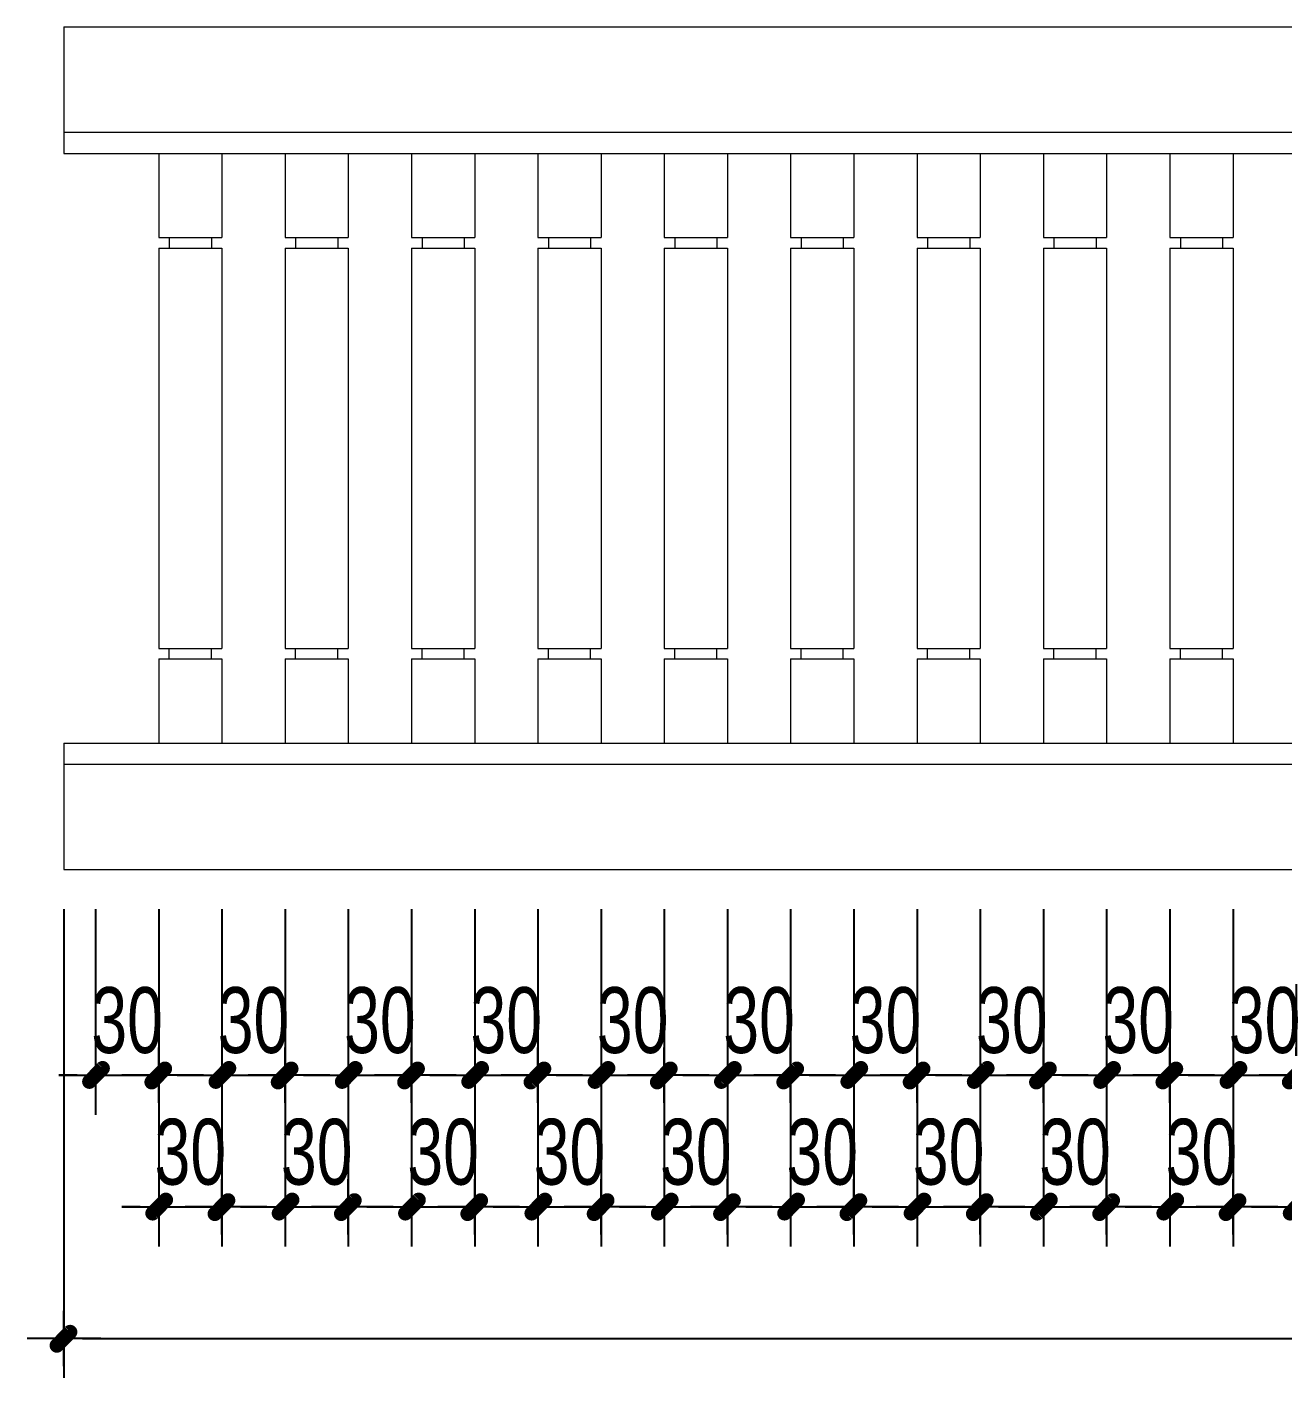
# Model space of a CAD drawing. Header units: inches. Extents: x 88947 to 296847, y 35049 to 161062.
# Drawn here: x 213327 to 214519, y 71036 to 72319 of the extents above; entities that cross this region are included whole.
import ezdxf

# ---------------------------------------------------------------- set-up
doc = ezdxf.new("R2010")
doc.units = ezdxf.units.IN
doc.header["$MEASUREMENT"] = 0
doc.header["$PDMODE"] = 1
for name, color, linetype, lineweight in [('A-Dims', 145, 'Continuous', 25), ('DIM', 7, 'Continuous', 25), ('THAY', 3, 'Continuous', 18)]:
    doc.layers.add(name, color=color, linetype=linetype, lineweight=lineweight)
doc.styles.add('VNI-HELVE-CONDENSE', font='VNARIAL.TTF', dxfattribs={"width": 0.7})
doc.dimstyles.new('TAS-25', dxfattribs={"dimscale": 25, "dimtxt": 2.5, "dimasz": 0.7, "dimexe": 1.5, "dimexo": 1.5, "dimgap": 0.8, "dimtad": 1, "dimdec": 0, "dimlfac": 0.5, "dimzin": 3, "dimdsep": 46, "dimtxsty": 'VNI-HELVE-CONDENSE', "dimblk": 'TICK', "dimcen": 2.5, "dimclrt": 71, "dimazin": 2, "dimtfac": 0.75, "dimtdec": 0, "dimtix": 1, "dimtmove": 2, "dimatfit": 2, "dimldrblk": 'TICK123', "dimfxl": 1.5, "dimtolj": 1, "dimtzin": 0, "dimarcsym": 0})

# ---------------------------------------------------------------- blocks, each defined once
blk = doc.blocks.new('TICK')
at = {"layer": 'A-Dims', "color": 1}
for p, q in [((0, 1.5), (0, -1.5)), ((-2, 0), (2, 0))]:
    blk.add_line(p, q, dxfattribs=at)
at = {"layer": 'A-Dims', "color": 1, "const_width": 0.788}
blk.add_lwpolyline([(-0.334, -0.349), (0.383, 0.378)], dxfattribs=at)
at = {"layer": 'A-Dims', "color": 1, "const_width": 0.394}
for points in [[(0.244, 0.517, -0.414214), (0.523, 0.517, -1)], [(0.523, 0.517, -0.414214), (0.523, 0.238, -1)], [(-0.473, -0.21, 0.414214), (-0.473, -0.488, 1)], [(-0.473, -0.488, 0.414214), (-0.195, -0.488, 1)]]:
    blk.add_lwpolyline(points, format="xyb", dxfattribs=at)
blk = doc.blocks.new('*D1850')
at = {"layer": 'Defpoints', "color": 0}
for p in [(213391.8, 71518.6), (213451.8, 71518.6), (213451.8, 71323.3)]:
    blk.add_point(p, dxfattribs=at)
at = {"layer": 'DIM', "color": 0, "lineweight": -2}
for p, q in [((213391.8, 71481.1), (213391.8, 71285.8)), ((213451.8, 71481.1), (213451.8, 71285.8)), ((213374.3, 71323.3), (213356.8, 71323.3)), ((213391.8, 71323.3), (213451.8, 71323.3)), ((213469.3, 71323.3), (213486.8, 71323.3))]:
    blk.add_line(p, q, dxfattribs=at)
at = {"layer": 'DIM', "color": 0, "lineweight": -2, "xscale": 17.5, "yscale": 17.5, "zscale": 17.5}
blk.add_blockref('TICK', (213391.8, 71323.3), dxfattribs=at)
at = {"layer": 'DIM', "color": 0, "lineweight": -2, "xscale": 17.5, "yscale": 17.5, "zscale": 17.5, "rotation": 180}
blk.add_blockref('TICK', (213451.8, 71323.3), dxfattribs=at)
at = {"layer": 'DIM', "color": 71, "insert": (213421.8, 71375.2), "char_height": 62.5, "attachment_point": 5, "style": 'VNI-HELVE-CONDENSE'}
blk.add_mtext('\\A1;30', dxfattribs=at)
blk = doc.blocks.new('TICK123')
at = {"layer": 'A-Dims', "color": 1}
blk.add_lwpolyline([(0.046, 0, 0, 0.84, 0), (-2.111, 0, 8.4, 8.4, 0)], format="xyseb", dxfattribs=at)
blk = doc.blocks.new('*D1851')
at = {"layer": 'Defpoints', "color": 0}
for p in [(213451.8, 71518.6), (213511.8, 71518.6), (213511.8, 71198.3)]:
    blk.add_point(p, dxfattribs=at)
at = {"layer": 'DIM', "color": 0, "lineweight": -2}
for p, q in [((213451.8, 71481.1), (213451.8, 71160.8)), ((213511.8, 71481.1), (213511.8, 71160.8)), ((213434.3, 71198.3), (213416.8, 71198.3)), ((213451.8, 71198.3), (213511.8, 71198.3)), ((213529.3, 71198.3), (213546.8, 71198.3))]:
    blk.add_line(p, q, dxfattribs=at)
at = {"layer": 'DIM', "color": 0, "lineweight": -2, "xscale": 17.5, "yscale": 17.5, "zscale": 17.5}
blk.add_blockref('TICK', (213451.8, 71198.3), dxfattribs=at)
at = {"layer": 'DIM', "color": 0, "lineweight": -2, "xscale": 17.5, "yscale": 17.5, "zscale": 17.5, "rotation": 180}
blk.add_blockref('TICK', (213511.8, 71198.3), dxfattribs=at)
at = {"layer": 'DIM', "color": 71, "insert": (213481.8, 71250.2), "char_height": 62.5, "attachment_point": 5, "style": 'VNI-HELVE-CONDENSE'}
blk.add_mtext('\\A1;30', dxfattribs=at)
blk = doc.blocks.new('*D1852')
at = {"layer": 'Defpoints', "color": 0}
for p in [(213511.8, 71518.6), (213571.8, 71518.6), (213571.8, 71323.3)]:
    blk.add_point(p, dxfattribs=at)
at = {"layer": 'DIM', "color": 0, "lineweight": -2}
for p, q in [((213511.8, 71481.1), (213511.8, 71285.8)), ((213571.8, 71481.1), (213571.8, 71285.8)), ((213494.3, 71323.3), (213476.8, 71323.3)), ((213511.8, 71323.3), (213571.8, 71323.3)), ((213589.3, 71323.3), (213606.8, 71323.3))]:
    blk.add_line(p, q, dxfattribs=at)
at = {"layer": 'DIM', "color": 0, "lineweight": -2, "xscale": 17.5, "yscale": 17.5, "zscale": 17.5}
blk.add_blockref('TICK', (213511.8, 71323.3), dxfattribs=at)
at = {"layer": 'DIM', "color": 0, "lineweight": -2, "xscale": 17.5, "yscale": 17.5, "zscale": 17.5, "rotation": 180}
blk.add_blockref('TICK', (213571.8, 71323.3), dxfattribs=at)
at = {"layer": 'DIM', "color": 71, "insert": (213541.8, 71375.2), "char_height": 62.5, "attachment_point": 5, "style": 'VNI-HELVE-CONDENSE'}
blk.add_mtext('\\A1;30', dxfattribs=at)
blk = doc.blocks.new('*D1853')
at = {"layer": 'Defpoints', "color": 0}
for p in [(213571.8, 71518.6), (213631.8, 71518.6), (213631.8, 71198.3)]:
    blk.add_point(p, dxfattribs=at)
at = {"layer": 'DIM', "color": 0, "lineweight": -2}
for p, q in [((213571.8, 71481.1), (213571.8, 71160.8)), ((213631.8, 71481.1), (213631.8, 71160.8)), ((213554.3, 71198.3), (213536.8, 71198.3)), ((213571.8, 71198.3), (213631.8, 71198.3)), ((213649.3, 71198.3), (213666.8, 71198.3))]:
    blk.add_line(p, q, dxfattribs=at)
at = {"layer": 'DIM', "color": 0, "lineweight": -2, "xscale": 17.5, "yscale": 17.5, "zscale": 17.5}
blk.add_blockref('TICK', (213571.8, 71198.3), dxfattribs=at)
at = {"layer": 'DIM', "color": 0, "lineweight": -2, "xscale": 17.5, "yscale": 17.5, "zscale": 17.5, "rotation": 180}
blk.add_blockref('TICK', (213631.8, 71198.3), dxfattribs=at)
at = {"layer": 'DIM', "color": 71, "insert": (213601.8, 71250.2), "char_height": 62.5, "attachment_point": 5, "style": 'VNI-HELVE-CONDENSE'}
blk.add_mtext('\\A1;30', dxfattribs=at)
blk = doc.blocks.new('*D1854')
at = {"layer": 'Defpoints', "color": 0}
for p in [(213631.8, 71518.6), (213691.8, 71518.6), (213691.8, 71323.3)]:
    blk.add_point(p, dxfattribs=at)
at = {"layer": 'DIM', "color": 0, "lineweight": -2}
for p, q in [((213631.8, 71481.1), (213631.8, 71285.8)), ((213691.8, 71481.1), (213691.8, 71285.8)), ((213614.3, 71323.3), (213596.8, 71323.3)), ((213631.8, 71323.3), (213691.8, 71323.3)), ((213709.3, 71323.3), (213726.8, 71323.3))]:
    blk.add_line(p, q, dxfattribs=at)
at = {"layer": 'DIM', "color": 0, "lineweight": -2, "xscale": 17.5, "yscale": 17.5, "zscale": 17.5}
blk.add_blockref('TICK', (213631.8, 71323.3), dxfattribs=at)
at = {"layer": 'DIM', "color": 0, "lineweight": -2, "xscale": 17.5, "yscale": 17.5, "zscale": 17.5, "rotation": 180}
blk.add_blockref('TICK', (213691.8, 71323.3), dxfattribs=at)
at = {"layer": 'DIM', "color": 71, "insert": (213661.8, 71375.2), "char_height": 62.5, "attachment_point": 5, "style": 'VNI-HELVE-CONDENSE'}
blk.add_mtext('\\A1;30', dxfattribs=at)
blk = doc.blocks.new('*D1855')
at = {"layer": 'Defpoints', "color": 0}
for p in [(213691.8, 71518.6), (213751.8, 71518.6), (213751.8, 71198.3)]:
    blk.add_point(p, dxfattribs=at)
at = {"layer": 'DIM', "color": 0, "lineweight": -2}
for p, q in [((213691.8, 71481.1), (213691.8, 71160.8)), ((213751.8, 71481.1), (213751.8, 71160.8)), ((213674.3, 71198.3), (213656.8, 71198.3)), ((213691.8, 71198.3), (213751.8, 71198.3)), ((213769.3, 71198.3), (213786.8, 71198.3))]:
    blk.add_line(p, q, dxfattribs=at)
at = {"layer": 'DIM', "color": 0, "lineweight": -2, "xscale": 17.5, "yscale": 17.5, "zscale": 17.5}
blk.add_blockref('TICK', (213691.8, 71198.3), dxfattribs=at)
at = {"layer": 'DIM', "color": 0, "lineweight": -2, "xscale": 17.5, "yscale": 17.5, "zscale": 17.5, "rotation": 180}
blk.add_blockref('TICK', (213751.8, 71198.3), dxfattribs=at)
at = {"layer": 'DIM', "color": 71, "insert": (213721.8, 71250.2), "char_height": 62.5, "attachment_point": 5, "style": 'VNI-HELVE-CONDENSE'}
blk.add_mtext('\\A1;30', dxfattribs=at)
blk = doc.blocks.new('*D1856')
at = {"layer": 'Defpoints', "color": 0}
for p in [(213751.8, 71518.6), (213811.8, 71518.6), (213811.8, 71323.3)]:
    blk.add_point(p, dxfattribs=at)
at = {"layer": 'DIM', "color": 0, "lineweight": -2}
for p, q in [((213751.8, 71481.1), (213751.8, 71285.8)), ((213811.8, 71481.1), (213811.8, 71285.8)), ((213734.3, 71323.3), (213716.8, 71323.3)), ((213751.8, 71323.3), (213811.8, 71323.3)), ((213829.3, 71323.3), (213846.8, 71323.3))]:
    blk.add_line(p, q, dxfattribs=at)
at = {"layer": 'DIM', "color": 0, "lineweight": -2, "xscale": 17.5, "yscale": 17.5, "zscale": 17.5}
blk.add_blockref('TICK', (213751.8, 71323.3), dxfattribs=at)
at = {"layer": 'DIM', "color": 0, "lineweight": -2, "xscale": 17.5, "yscale": 17.5, "zscale": 17.5, "rotation": 180}
blk.add_blockref('TICK', (213811.8, 71323.3), dxfattribs=at)
at = {"layer": 'DIM', "color": 71, "insert": (213781.8, 71375.2), "char_height": 62.5, "attachment_point": 5, "style": 'VNI-HELVE-CONDENSE'}
blk.add_mtext('\\A1;30', dxfattribs=at)
blk = doc.blocks.new('*D1857')
at = {"layer": 'Defpoints', "color": 0}
for p in [(213811.8, 71518.6), (213871.8, 71518.6), (213871.8, 71198.3)]:
    blk.add_point(p, dxfattribs=at)
at = {"layer": 'DIM', "color": 0, "lineweight": -2}
for p, q in [((213811.8, 71481.1), (213811.8, 71160.8)), ((213871.8, 71481.1), (213871.8, 71160.8)), ((213794.3, 71198.3), (213776.8, 71198.3)), ((213811.8, 71198.3), (213871.8, 71198.3)), ((213889.3, 71198.3), (213906.8, 71198.3))]:
    blk.add_line(p, q, dxfattribs=at)
at = {"layer": 'DIM', "color": 0, "lineweight": -2, "xscale": 17.5, "yscale": 17.5, "zscale": 17.5}
blk.add_blockref('TICK', (213811.8, 71198.3), dxfattribs=at)
at = {"layer": 'DIM', "color": 0, "lineweight": -2, "xscale": 17.5, "yscale": 17.5, "zscale": 17.5, "rotation": 180}
blk.add_blockref('TICK', (213871.8, 71198.3), dxfattribs=at)
at = {"layer": 'DIM', "color": 71, "insert": (213841.8, 71250.2), "char_height": 62.5, "attachment_point": 5, "style": 'VNI-HELVE-CONDENSE'}
blk.add_mtext('\\A1;30', dxfattribs=at)
blk = doc.blocks.new('*D1858')
at = {"layer": 'Defpoints', "color": 0}
for p in [(213871.8, 71518.6), (213931.8, 71518.6), (213931.8, 71323.3)]:
    blk.add_point(p, dxfattribs=at)
at = {"layer": 'DIM', "color": 0, "lineweight": -2}
for p, q in [((213871.8, 71481.1), (213871.8, 71285.8)), ((213931.8, 71481.1), (213931.8, 71285.8)), ((213854.3, 71323.3), (213836.8, 71323.3)), ((213871.8, 71323.3), (213931.8, 71323.3)), ((213949.3, 71323.3), (213966.8, 71323.3))]:
    blk.add_line(p, q, dxfattribs=at)
at = {"layer": 'DIM', "color": 0, "lineweight": -2, "xscale": 17.5, "yscale": 17.5, "zscale": 17.5}
blk.add_blockref('TICK', (213871.8, 71323.3), dxfattribs=at)
at = {"layer": 'DIM', "color": 0, "lineweight": -2, "xscale": 17.5, "yscale": 17.5, "zscale": 17.5, "rotation": 180}
blk.add_blockref('TICK', (213931.8, 71323.3), dxfattribs=at)
at = {"layer": 'DIM', "color": 71, "insert": (213901.8, 71375.2), "char_height": 62.5, "attachment_point": 5, "style": 'VNI-HELVE-CONDENSE'}
blk.add_mtext('\\A1;30', dxfattribs=at)
blk = doc.blocks.new('*D1859')
at = {"layer": 'Defpoints', "color": 0}
for p in [(213931.8, 71518.6), (213991.8, 71518.6), (213991.8, 71198.3)]:
    blk.add_point(p, dxfattribs=at)
at = {"layer": 'DIM', "color": 0, "lineweight": -2}
for p, q in [((213931.8, 71481.1), (213931.8, 71160.8)), ((213991.8, 71481.1), (213991.8, 71160.8)), ((213914.3, 71198.3), (213896.8, 71198.3)), ((213931.8, 71198.3), (213991.8, 71198.3)), ((214009.3, 71198.3), (214026.8, 71198.3))]:
    blk.add_line(p, q, dxfattribs=at)
at = {"layer": 'DIM', "color": 0, "lineweight": -2, "xscale": 17.5, "yscale": 17.5, "zscale": 17.5}
blk.add_blockref('TICK', (213931.8, 71198.3), dxfattribs=at)
at = {"layer": 'DIM', "color": 0, "lineweight": -2, "xscale": 17.5, "yscale": 17.5, "zscale": 17.5, "rotation": 180}
blk.add_blockref('TICK', (213991.8, 71198.3), dxfattribs=at)
at = {"layer": 'DIM', "color": 71, "insert": (213961.8, 71250.2), "char_height": 62.5, "attachment_point": 5, "style": 'VNI-HELVE-CONDENSE'}
blk.add_mtext('\\A1;30', dxfattribs=at)
blk = doc.blocks.new('*D1860')
at = {"layer": 'Defpoints', "color": 0}
for p in [(213991.8, 71518.6), (214051.8, 71518.6), (214051.8, 71323.3)]:
    blk.add_point(p, dxfattribs=at)
at = {"layer": 'DIM', "color": 0, "lineweight": -2}
for p, q in [((213991.8, 71481.1), (213991.8, 71285.8)), ((214051.8, 71481.1), (214051.8, 71285.8)), ((213974.3, 71323.3), (213956.8, 71323.3)), ((213991.8, 71323.3), (214051.8, 71323.3)), ((214069.3, 71323.3), (214086.8, 71323.3))]:
    blk.add_line(p, q, dxfattribs=at)
at = {"layer": 'DIM', "color": 0, "lineweight": -2, "xscale": 17.5, "yscale": 17.5, "zscale": 17.5}
blk.add_blockref('TICK', (213991.8, 71323.3), dxfattribs=at)
at = {"layer": 'DIM', "color": 0, "lineweight": -2, "xscale": 17.5, "yscale": 17.5, "zscale": 17.5, "rotation": 180}
blk.add_blockref('TICK', (214051.8, 71323.3), dxfattribs=at)
at = {"layer": 'DIM', "color": 71, "insert": (214021.8, 71375.2), "char_height": 62.5, "attachment_point": 5, "style": 'VNI-HELVE-CONDENSE'}
blk.add_mtext('\\A1;30', dxfattribs=at)
blk = doc.blocks.new('*D1861')
at = {"layer": 'Defpoints', "color": 0}
for p in [(214051.8, 71518.6), (214111.8, 71518.6), (214111.8, 71198.3)]:
    blk.add_point(p, dxfattribs=at)
at = {"layer": 'DIM', "color": 0, "lineweight": -2}
for p, q in [((214051.8, 71481.1), (214051.8, 71160.8)), ((214111.8, 71481.1), (214111.8, 71160.8)), ((214034.3, 71198.3), (214016.8, 71198.3)), ((214051.8, 71198.3), (214111.8, 71198.3)), ((214129.3, 71198.3), (214146.8, 71198.3))]:
    blk.add_line(p, q, dxfattribs=at)
at = {"layer": 'DIM', "color": 0, "lineweight": -2, "xscale": 17.5, "yscale": 17.5, "zscale": 17.5}
blk.add_blockref('TICK', (214051.8, 71198.3), dxfattribs=at)
at = {"layer": 'DIM', "color": 0, "lineweight": -2, "xscale": 17.5, "yscale": 17.5, "zscale": 17.5, "rotation": 180}
blk.add_blockref('TICK', (214111.8, 71198.3), dxfattribs=at)
at = {"layer": 'DIM', "color": 71, "insert": (214081.8, 71250.2), "char_height": 62.5, "attachment_point": 5, "style": 'VNI-HELVE-CONDENSE'}
blk.add_mtext('\\A1;30', dxfattribs=at)
blk = doc.blocks.new('*D1862')
at = {"layer": 'Defpoints', "color": 0}
for p in [(214111.8, 71518.6), (214171.8, 71518.6), (214171.8, 71323.3)]:
    blk.add_point(p, dxfattribs=at)
at = {"layer": 'DIM', "color": 0, "lineweight": -2}
for p, q in [((214111.8, 71481.1), (214111.8, 71285.8)), ((214171.8, 71481.1), (214171.8, 71285.8)), ((214094.3, 71323.3), (214076.8, 71323.3)), ((214111.8, 71323.3), (214171.8, 71323.3)), ((214189.3, 71323.3), (214206.8, 71323.3))]:
    blk.add_line(p, q, dxfattribs=at)
at = {"layer": 'DIM', "color": 0, "lineweight": -2, "xscale": 17.5, "yscale": 17.5, "zscale": 17.5}
blk.add_blockref('TICK', (214111.8, 71323.3), dxfattribs=at)
at = {"layer": 'DIM', "color": 0, "lineweight": -2, "xscale": 17.5, "yscale": 17.5, "zscale": 17.5, "rotation": 180}
blk.add_blockref('TICK', (214171.8, 71323.3), dxfattribs=at)
at = {"layer": 'DIM', "color": 71, "insert": (214141.8, 71375.2), "char_height": 62.5, "attachment_point": 5, "style": 'VNI-HELVE-CONDENSE'}
blk.add_mtext('\\A1;30', dxfattribs=at)
blk = doc.blocks.new('*D1863')
at = {"layer": 'Defpoints', "color": 0}
for p in [(214171.8, 71518.6), (214231.8, 71518.6), (214231.8, 71198.3)]:
    blk.add_point(p, dxfattribs=at)
at = {"layer": 'DIM', "color": 0, "lineweight": -2}
for p, q in [((214171.8, 71481.1), (214171.8, 71160.8)), ((214231.8, 71481.1), (214231.8, 71160.8)), ((214154.3, 71198.3), (214136.8, 71198.3)), ((214171.8, 71198.3), (214231.8, 71198.3)), ((214249.3, 71198.3), (214266.8, 71198.3))]:
    blk.add_line(p, q, dxfattribs=at)
at = {"layer": 'DIM', "color": 0, "lineweight": -2, "xscale": 17.5, "yscale": 17.5, "zscale": 17.5}
blk.add_blockref('TICK', (214171.8, 71198.3), dxfattribs=at)
at = {"layer": 'DIM', "color": 0, "lineweight": -2, "xscale": 17.5, "yscale": 17.5, "zscale": 17.5, "rotation": 180}
blk.add_blockref('TICK', (214231.8, 71198.3), dxfattribs=at)
at = {"layer": 'DIM', "color": 71, "insert": (214201.8, 71250.2), "char_height": 62.5, "attachment_point": 5, "style": 'VNI-HELVE-CONDENSE'}
blk.add_mtext('\\A1;30', dxfattribs=at)
blk = doc.blocks.new('*D1864')
at = {"layer": 'Defpoints', "color": 0}
for p in [(214231.8, 71518.6), (214291.8, 71518.6), (214291.8, 71323.3)]:
    blk.add_point(p, dxfattribs=at)
at = {"layer": 'DIM', "color": 0, "lineweight": -2}
for p, q in [((214231.8, 71481.1), (214231.8, 71285.8)), ((214291.8, 71481.1), (214291.8, 71285.8)), ((214214.3, 71323.3), (214196.8, 71323.3)), ((214231.8, 71323.3), (214291.8, 71323.3)), ((214309.3, 71323.3), (214326.8, 71323.3))]:
    blk.add_line(p, q, dxfattribs=at)
at = {"layer": 'DIM', "color": 0, "lineweight": -2, "xscale": 17.5, "yscale": 17.5, "zscale": 17.5}
blk.add_blockref('TICK', (214231.8, 71323.3), dxfattribs=at)
at = {"layer": 'DIM', "color": 0, "lineweight": -2, "xscale": 17.5, "yscale": 17.5, "zscale": 17.5, "rotation": 180}
blk.add_blockref('TICK', (214291.8, 71323.3), dxfattribs=at)
at = {"layer": 'DIM', "color": 71, "insert": (214261.8, 71375.2), "char_height": 62.5, "attachment_point": 5, "style": 'VNI-HELVE-CONDENSE'}
blk.add_mtext('\\A1;30', dxfattribs=at)
blk = doc.blocks.new('*D1865')
at = {"layer": 'Defpoints', "color": 0}
for p in [(214291.8, 71518.6), (214351.8, 71518.6), (214351.8, 71198.3)]:
    blk.add_point(p, dxfattribs=at)
at = {"layer": 'DIM', "color": 0, "lineweight": -2}
for p, q in [((214291.8, 71481.1), (214291.8, 71160.8)), ((214351.8, 71481.1), (214351.8, 71160.8)), ((214274.3, 71198.3), (214256.8, 71198.3)), ((214291.8, 71198.3), (214351.8, 71198.3)), ((214369.3, 71198.3), (214386.8, 71198.3))]:
    blk.add_line(p, q, dxfattribs=at)
at = {"layer": 'DIM', "color": 0, "lineweight": -2, "xscale": 17.5, "yscale": 17.5, "zscale": 17.5}
blk.add_blockref('TICK', (214291.8, 71198.3), dxfattribs=at)
at = {"layer": 'DIM', "color": 0, "lineweight": -2, "xscale": 17.5, "yscale": 17.5, "zscale": 17.5, "rotation": 180}
blk.add_blockref('TICK', (214351.8, 71198.3), dxfattribs=at)
at = {"layer": 'DIM', "color": 71, "insert": (214321.8, 71250.2), "char_height": 62.5, "attachment_point": 5, "style": 'VNI-HELVE-CONDENSE'}
blk.add_mtext('\\A1;30', dxfattribs=at)
blk = doc.blocks.new('*D1866')
at = {"layer": 'Defpoints', "color": 0}
for p in [(214351.8, 71518.6), (214411.8, 71518.6), (214411.8, 71323.3)]:
    blk.add_point(p, dxfattribs=at)
at = {"layer": 'DIM', "color": 0, "lineweight": -2}
for p, q in [((214351.8, 71481.1), (214351.8, 71285.8)), ((214411.8, 71481.1), (214411.8, 71285.8)), ((214334.3, 71323.3), (214316.8, 71323.3)), ((214351.8, 71323.3), (214411.8, 71323.3)), ((214429.3, 71323.3), (214446.8, 71323.3))]:
    blk.add_line(p, q, dxfattribs=at)
at = {"layer": 'DIM', "color": 0, "lineweight": -2, "xscale": 17.5, "yscale": 17.5, "zscale": 17.5}
blk.add_blockref('TICK', (214351.8, 71323.3), dxfattribs=at)
at = {"layer": 'DIM', "color": 0, "lineweight": -2, "xscale": 17.5, "yscale": 17.5, "zscale": 17.5, "rotation": 180}
blk.add_blockref('TICK', (214411.8, 71323.3), dxfattribs=at)
at = {"layer": 'DIM', "color": 71, "insert": (214381.8, 71375.2), "char_height": 62.5, "attachment_point": 5, "style": 'VNI-HELVE-CONDENSE'}
blk.add_mtext('\\A1;30', dxfattribs=at)
blk = doc.blocks.new('*D1867')
at = {"layer": 'Defpoints', "color": 0}
for p in [(214411.8, 71518.6), (214471.8, 71518.6), (214471.8, 71198.3)]:
    blk.add_point(p, dxfattribs=at)
at = {"layer": 'DIM', "color": 0, "lineweight": -2}
for p, q in [((214411.8, 71481.1), (214411.8, 71160.8)), ((214471.8, 71481.1), (214471.8, 71160.8)), ((214394.3, 71198.3), (214376.8, 71198.3)), ((214411.8, 71198.3), (214471.8, 71198.3)), ((214489.3, 71198.3), (214506.8, 71198.3))]:
    blk.add_line(p, q, dxfattribs=at)
at = {"layer": 'DIM', "color": 0, "lineweight": -2, "xscale": 17.5, "yscale": 17.5, "zscale": 17.5}
blk.add_blockref('TICK', (214411.8, 71198.3), dxfattribs=at)
at = {"layer": 'DIM', "color": 0, "lineweight": -2, "xscale": 17.5, "yscale": 17.5, "zscale": 17.5, "rotation": 180}
blk.add_blockref('TICK', (214471.8, 71198.3), dxfattribs=at)
at = {"layer": 'DIM', "color": 71, "insert": (214441.8, 71250.2), "char_height": 62.5, "attachment_point": 5, "style": 'VNI-HELVE-CONDENSE'}
blk.add_mtext('\\A1;30', dxfattribs=at)
blk = doc.blocks.new('*D1868')
at = {"layer": 'Defpoints', "color": 0}
for p in [(214471.8, 71518.6), (214531.8, 71518.6), (214531.8, 71323.3)]:
    blk.add_point(p, dxfattribs=at)
at = {"layer": 'DIM', "color": 0, "lineweight": -2}
for p, q in [((214471.8, 71481.1), (214471.8, 71285.8)), ((214531.8, 71481.1), (214531.8, 71285.8)), ((214454.3, 71323.3), (214436.8, 71323.3)), ((214471.8, 71323.3), (214531.8, 71323.3)), ((214549.3, 71323.3), (214566.8, 71323.3))]:
    blk.add_line(p, q, dxfattribs=at)
at = {"layer": 'DIM', "color": 0, "lineweight": -2, "xscale": 17.5, "yscale": 17.5, "zscale": 17.5}
blk.add_blockref('TICK', (214471.8, 71323.3), dxfattribs=at)
at = {"layer": 'DIM', "color": 0, "lineweight": -2, "xscale": 17.5, "yscale": 17.5, "zscale": 17.5, "rotation": 180}
blk.add_blockref('TICK', (214531.8, 71323.3), dxfattribs=at)
at = {"layer": 'DIM', "color": 71, "insert": (214501.8, 71375.2), "char_height": 62.5, "attachment_point": 5, "style": 'VNI-HELVE-CONDENSE'}
blk.add_mtext('\\A1;30', dxfattribs=at)
blk = doc.blocks.new('*D1869')
at = {"layer": 'Defpoints', "color": 0}
for p in [(214531.8, 71518.6), (214591.8, 71518.6), (214591.8, 71198.3)]:
    blk.add_point(p, dxfattribs=at)
at = {"layer": 'DIM', "color": 0, "lineweight": -2}
for p, q in [((214531.8, 71481.1), (214531.8, 71160.8)), ((214591.8, 71481.1), (214591.8, 71160.8)), ((214514.3, 71198.3), (214496.8, 71198.3)), ((214531.8, 71198.3), (214591.8, 71198.3)), ((214609.3, 71198.3), (214626.8, 71198.3))]:
    blk.add_line(p, q, dxfattribs=at)
at = {"layer": 'DIM', "color": 0, "lineweight": -2, "xscale": 17.5, "yscale": 17.5, "zscale": 17.5}
blk.add_blockref('TICK', (214531.8, 71198.3), dxfattribs=at)
at = {"layer": 'DIM', "color": 0, "lineweight": -2, "xscale": 17.5, "yscale": 17.5, "zscale": 17.5, "rotation": 180}
blk.add_blockref('TICK', (214591.8, 71198.3), dxfattribs=at)
at = {"layer": 'DIM', "color": 71, "insert": (214561.8, 71250.2), "char_height": 62.5, "attachment_point": 5, "style": 'VNI-HELVE-CONDENSE'}
blk.add_mtext('\\A1;30', dxfattribs=at)
blk = doc.blocks.new('*D1929')
at = {"layer": 'Defpoints', "color": 0}
for p in [(213361.8, 71518.6), (218161.8, 71518.6), (218161.8, 71073.3)]:
    blk.add_point(p, dxfattribs=at)
at = {"layer": 'DIM', "color": 0, "lineweight": -2}
for p, q in [((213361.8, 71481.1), (213361.8, 71035.8)), ((218161.8, 71481.1), (218161.8, 71035.8)), ((213379.3, 71073.3), (218144.3, 71073.3))]:
    blk.add_line(p, q, dxfattribs=at)
at = {"layer": 'DIM', "color": 0, "lineweight": -2, "xscale": 17.5, "yscale": 17.5, "zscale": 17.5, "rotation": 180}
blk.add_blockref('TICK', (213361.8, 71073.3), dxfattribs=at)
at = {"layer": 'DIM', "color": 0, "lineweight": -2, "xscale": 17.5, "yscale": 17.5, "zscale": 17.5}
blk.add_blockref('TICK', (218161.8, 71073.3), dxfattribs=at)
at = {"layer": 'DIM', "color": 71, "insert": (215761.8, 71125.2), "char_height": 62.5, "attachment_point": 5, "style": 'VNI-HELVE-CONDENSE'}
blk.add_mtext('\\A1;2400', dxfattribs=at)

msp = doc.modelspace()

# ---------------------------------------------------------------- linework, layer by layer
at = {"layer": 'THAY'}
for p, q in [((213361.8, 72318.6), (218161.8, 72318.6)), ((213361.8, 72318.6), (213361.8, 72198.6)), ((213361.8, 72218.6), (218161.8, 72218.6)), ((213361.8, 72198.6), (218161.8, 72198.6)), ((213451.8, 72198.6), (213451.8, 72118.6)), ((213511.8, 72198.6), (213511.8, 72118.6)), ((213571.8, 72198.6), (213571.8, 72118.6)), ((213631.8, 72198.6), (213631.8, 72118.6)), ((213691.8, 72198.6), (213691.8, 72118.6)), ((213751.8, 72198.6), (213751.8, 72118.6)), ((213811.8, 72198.6), (213811.8, 72118.6)), ((213871.8, 72198.6), (213871.8, 72118.6)), ((213931.8, 72198.6), (213931.8, 72118.6)), ((213991.8, 72198.6), (213991.8, 72118.6)), ((214051.8, 72198.6), (214051.8, 72118.6)), ((214111.8, 72198.6), (214111.8, 72118.6)), ((214171.8, 72198.6), (214171.8, 72118.6)), ((214231.8, 72198.6), (214231.8, 72118.6)), ((214291.8, 72198.6), (214291.8, 72118.6)), ((214351.8, 72198.6), (214351.8, 72118.6)), ((214411.8, 72198.6), (214411.8, 72118.6)), ((214471.8, 72198.6), (214471.8, 72118.6)), ((213451.8, 72118.6), (213511.8, 72118.6)), ((213461.8, 72118.6), (213461.8, 72108.6)), ((213501.8, 72118.6), (213501.8, 72108.6)), ((213571.8, 72118.6), (213631.8, 72118.6)), ((213581.8, 72118.6), (213581.8, 72108.6)), ((213621.8, 72118.6), (213621.8, 72108.6)), ((213691.8, 72118.6), (213751.8, 72118.6)), ((213701.8, 72118.6), (213701.8, 72108.6)), ((213741.8, 72118.6), (213741.8, 72108.6)), ((213811.8, 72118.6), (213871.8, 72118.6)), ((213821.8, 72118.6), (213821.8, 72108.6)), ((213861.8, 72118.6), (213861.8, 72108.6)), ((213931.8, 72118.6), (213991.8, 72118.6)), ((213941.8, 72118.6), (213941.8, 72108.6)), ((213981.8, 72118.6), (213981.8, 72108.6)), ((214051.8, 72118.6), (214111.8, 72118.6)), ((214061.8, 72118.6), (214061.8, 72108.6)), ((214101.8, 72118.6), (214101.8, 72108.6)), ((214171.8, 72118.6), (214231.8, 72118.6)), ((214181.8, 72118.6), (214181.8, 72108.6)), ((214221.8, 72118.6), (214221.8, 72108.6)), ((214291.8, 72118.6), (214351.8, 72118.6)), ((214301.8, 72118.6), (214301.8, 72108.6)), ((214341.8, 72118.6), (214341.8, 72108.6)), ((214411.8, 72118.6), (214471.8, 72118.6)), ((214421.8, 72118.6), (214421.8, 72108.6)), ((214461.8, 72118.6), (214461.8, 72108.6)), ((213451.8, 72108.6), (213511.8, 72108.6)), ((213451.8, 72108.6), (213451.8, 71728.6)), ((213511.8, 72108.6), (213511.8, 71728.6)), ((213571.8, 72108.6), (213631.8, 72108.6)), ((213571.8, 72108.6), (213571.8, 71728.6)), ((213631.8, 72108.6), (213631.8, 71728.6)), ((213691.8, 72108.6), (213751.8, 72108.6)), ((213691.8, 72108.6), (213691.8, 71728.6)), ((213751.8, 72108.6), (213751.8, 71728.6)), ((213811.8, 72108.6), (213871.8, 72108.6)), ((213811.8, 72108.6), (213811.8, 71728.6)), ((213871.8, 72108.6), (213871.8, 71728.6)), ((213931.8, 72108.6), (213991.8, 72108.6)), ((213931.8, 72108.6), (213931.8, 71728.6)), ((213991.8, 72108.6), (213991.8, 71728.6)), ((214051.8, 72108.6), (214111.8, 72108.6)), ((214051.8, 72108.6), (214051.8, 71728.6)), ((214111.8, 72108.6), (214111.8, 71728.6)), ((214171.8, 72108.6), (214231.8, 72108.6)), ((214171.8, 72108.6), (214171.8, 71728.6)), ((214231.8, 72108.6), (214231.8, 71728.6)), ((214291.8, 72108.6), (214351.8, 72108.6)), ((214291.8, 72108.6), (214291.8, 71728.6)), ((214351.8, 72108.6), (214351.8, 71728.6)), ((214411.8, 72108.6), (214471.8, 72108.6)), ((214411.8, 72108.6), (214411.8, 71728.6)), ((214471.8, 72108.6), (214471.8, 71728.6)), ((213451.8, 71728.6), (213511.8, 71728.6)), ((213461.8, 71718.6), (213461.8, 71728.6)), ((213501.8, 71718.6), (213501.8, 71728.6)), ((213571.8, 71728.6), (213631.8, 71728.6)), ((213581.8, 71718.6), (213581.8, 71728.6)), ((213621.8, 71718.6), (213621.8, 71728.6)), ((213691.8, 71728.6), (213751.8, 71728.6)), ((213701.8, 71718.6), (213701.8, 71728.6)), ((213741.8, 71718.6), (213741.8, 71728.6)), ((213811.8, 71728.6), (213871.8, 71728.6)), ((213821.8, 71718.6), (213821.8, 71728.6)), ((213861.8, 71718.6), (213861.8, 71728.6)), ((213931.8, 71728.6), (213991.8, 71728.6)), ((213941.8, 71718.6), (213941.8, 71728.6)), ((213981.8, 71718.6), (213981.8, 71728.6)), ((214051.8, 71728.6), (214111.8, 71728.6)), ((214061.8, 71718.6), (214061.8, 71728.6)), ((214101.8, 71718.6), (214101.8, 71728.6)), ((214171.8, 71728.6), (214231.8, 71728.6)), ((214181.8, 71718.6), (214181.8, 71728.6)), ((214221.8, 71718.6), (214221.8, 71728.6)), ((214291.8, 71728.6), (214351.8, 71728.6)), ((214301.8, 71718.6), (214301.8, 71728.6)), ((214341.8, 71718.6), (214341.8, 71728.6)), ((214411.8, 71728.6), (214471.8, 71728.6)), ((214421.8, 71718.6), (214421.8, 71728.6)), ((214461.8, 71718.6), (214461.8, 71728.6)), ((213451.8, 71718.6), (213511.8, 71718.6)), ((213451.8, 71718.6), (213451.8, 71638.6)), ((213511.8, 71718.6), (213511.8, 71638.6)), ((213571.8, 71718.6), (213631.8, 71718.6)), ((213571.8, 71718.6), (213571.8, 71638.6)), ((213631.8, 71718.6), (213631.8, 71638.6)), ((213691.8, 71718.6), (213751.8, 71718.6)), ((213691.8, 71718.6), (213691.8, 71638.6)), ((213751.8, 71718.6), (213751.8, 71638.6)), ((213811.8, 71718.6), (213871.8, 71718.6)), ((213811.8, 71718.6), (213811.8, 71638.6)), ((213871.8, 71718.6), (213871.8, 71638.6)), ((213931.8, 71718.6), (213991.8, 71718.6)), ((213931.8, 71718.6), (213931.8, 71638.6)), ((213991.8, 71718.6), (213991.8, 71638.6)), ((214051.8, 71718.6), (214111.8, 71718.6)), ((214051.8, 71718.6), (214051.8, 71638.6)), ((214111.8, 71718.6), (214111.8, 71638.6)), ((214171.8, 71718.6), (214231.8, 71718.6)), ((214171.8, 71718.6), (214171.8, 71638.6)), ((214231.8, 71718.6), (214231.8, 71638.6)), ((214291.8, 71718.6), (214351.8, 71718.6)), ((214291.8, 71718.6), (214291.8, 71638.6)), ((214351.8, 71718.6), (214351.8, 71638.6)), ((214411.8, 71718.6), (214471.8, 71718.6)), ((214411.8, 71718.6), (214411.8, 71638.6)), ((214471.8, 71718.6), (214471.8, 71638.6)), ((213361.8, 71638.6), (218161.8, 71638.6)), ((213361.8, 71638.6), (213361.8, 71518.6)), ((213361.8, 71618.6), (218161.8, 71618.6)), ((213361.8, 71518.6), (218161.8, 71518.6))]:
    msp.add_line(p, q, dxfattribs=at)

# ---------------------------------------------------------------- dimensions: what is measured, and where the dimension line sits
at = {"layer": 'DIM'}
for base, p1, p2, picture, middle in [((218161.8, 71073.3), (213361.8, 71518.6), (218161.8, 71518.6), '*D1929', (215761.8, 71125.2)), ((213451.8, 71323.3), (213391.8, 71518.6), (213451.8, 71518.6), '*D1850', (213421.8, 71375.2)), ((213511.8, 71198.3), (213451.8, 71518.6), (213511.8, 71518.6), '*D1851', (213481.8, 71250.2)), ((213571.8, 71323.3), (213511.8, 71518.6), (213571.8, 71518.6), '*D1852', (213541.8, 71375.2)), ((213631.8, 71198.3), (213571.8, 71518.6), (213631.8, 71518.6), '*D1853', (213601.8, 71250.2)), ((213691.8, 71323.3), (213631.8, 71518.6), (213691.8, 71518.6), '*D1854', (213661.8, 71375.2)), ((213751.8, 71198.3), (213691.8, 71518.6), (213751.8, 71518.6), '*D1855', (213721.8, 71250.2)), ((213811.8, 71323.3), (213751.8, 71518.6), (213811.8, 71518.6), '*D1856', (213781.8, 71375.2)), ((213871.8, 71198.3), (213811.8, 71518.6), (213871.8, 71518.6), '*D1857', (213841.8, 71250.2)), ((213931.8, 71323.3), (213871.8, 71518.6), (213931.8, 71518.6), '*D1858', (213901.8, 71375.2)), ((213991.8, 71198.3), (213931.8, 71518.6), (213991.8, 71518.6), '*D1859', (213961.8, 71250.2)), ((214051.8, 71323.3), (213991.8, 71518.6), (214051.8, 71518.6), '*D1860', (214021.8, 71375.2)), ((214111.8, 71198.3), (214051.8, 71518.6), (214111.8, 71518.6), '*D1861', (214081.8, 71250.2)), ((214171.8, 71323.3), (214111.8, 71518.6), (214171.8, 71518.6), '*D1862', (214141.8, 71375.2)), ((214231.8, 71198.3), (214171.8, 71518.6), (214231.8, 71518.6), '*D1863', (214201.8, 71250.2)), ((214291.8, 71323.3), (214231.8, 71518.6), (214291.8, 71518.6), '*D1864', (214261.8, 71375.2)), ((214351.8, 71198.3), (214291.8, 71518.6), (214351.8, 71518.6), '*D1865', (214321.8, 71250.2)), ((214411.8, 71323.3), (214351.8, 71518.6), (214411.8, 71518.6), '*D1866', (214381.8, 71375.2)), ((214471.8, 71198.3), (214411.8, 71518.6), (214471.8, 71518.6), '*D1867', (214441.8, 71250.2)), ((214531.8, 71323.3), (214471.8, 71518.6), (214531.8, 71518.6), '*D1868', (214501.8, 71375.2)), ((214591.8, 71198.3), (214531.8, 71518.6), (214591.8, 71518.6), '*D1869', (214561.8, 71250.2))]:
    dim = msp.add_linear_dim(base=base, p1=p1, p2=p2, dimstyle='TAS-25', dxfattribs=at)
    dim.commit()
    dim.dimension.update_dxf_attribs({"geometry": picture, "text_midpoint": middle})

doc.saveas('drawing.dxf')
